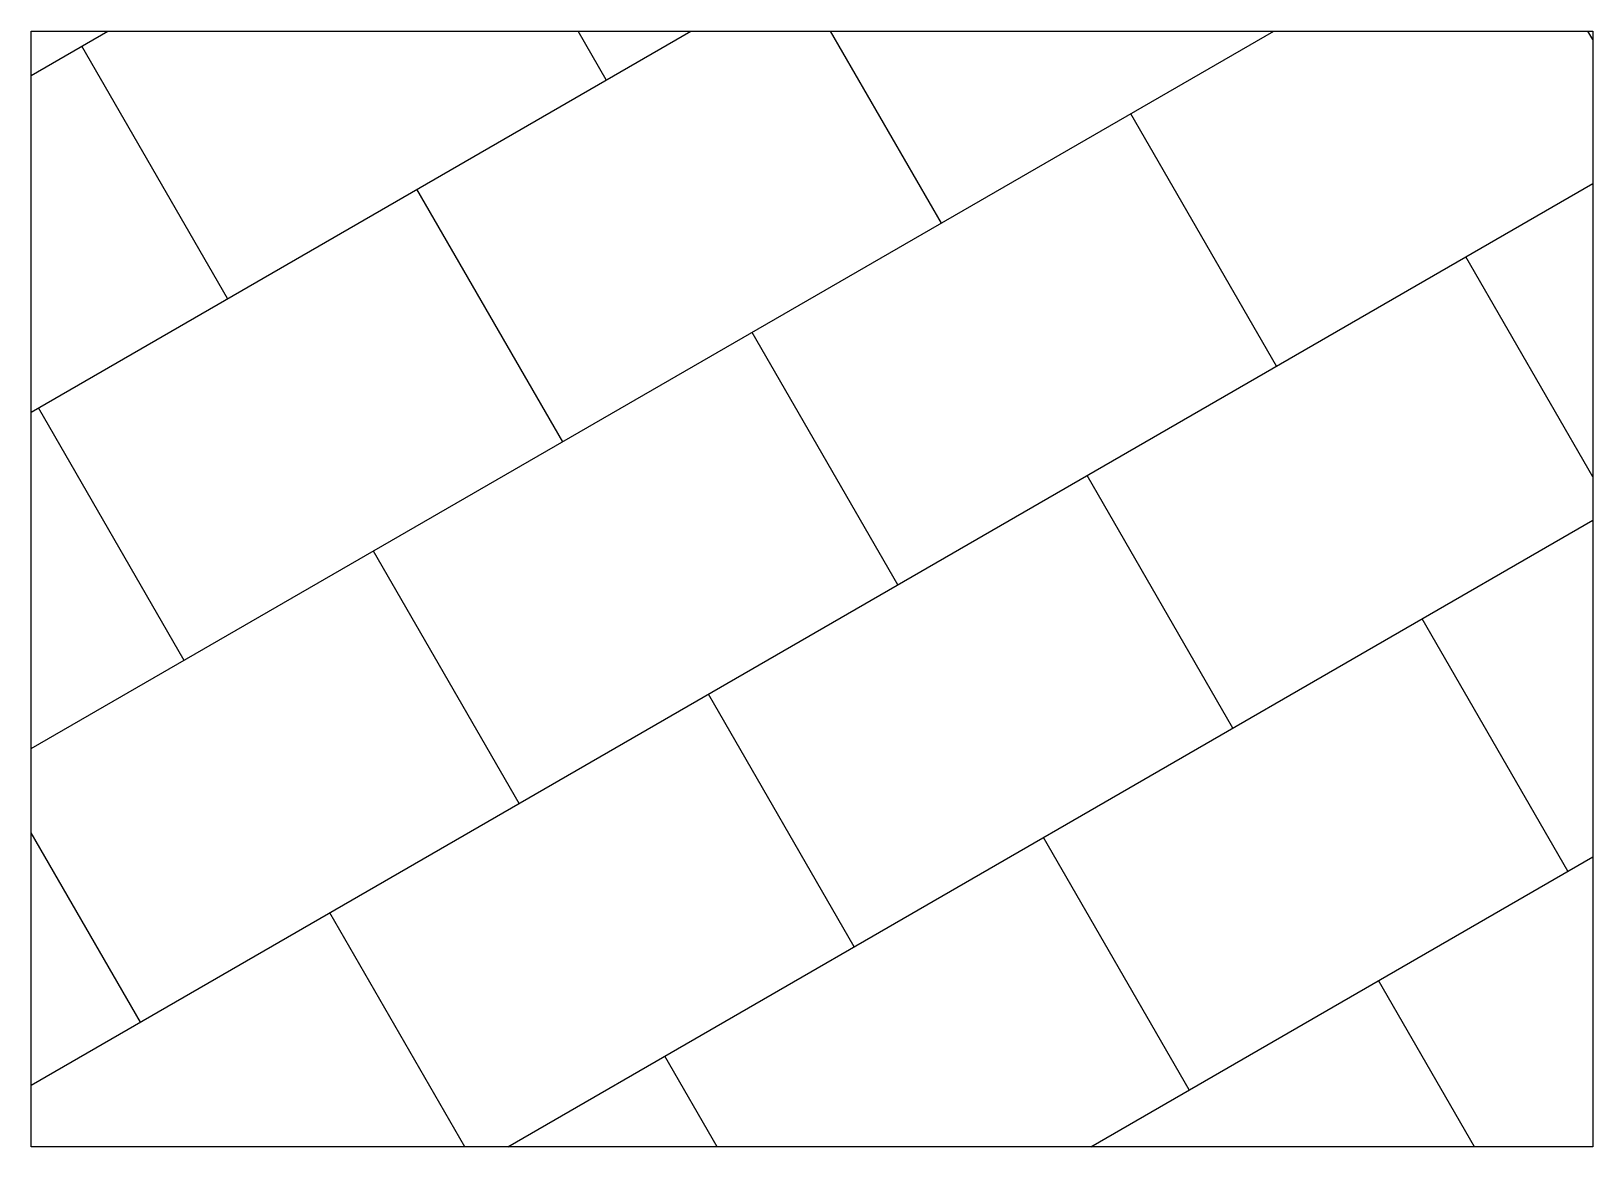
# Model space of a CAD drawing. Units: millimetres at full size, sheet at 1:100. Extents: x -12490 to 8939, y -12674 to 2633.
import ezdxf

# ---------------------------------------------------------------- set-up
doc = ezdxf.new("R2010")
doc.units = ezdxf.units.MM
doc.header["$LTSCALE"] = 100
doc.layers.add('0-0', color=7, linetype='Continuous')

msp = doc.modelspace()

# ---------------------------------------------------------------- linework, layer by layer
at = {"layer": '0-0'}
for p, q in [((-12489.8, -7211), (4559.9, 2632.7)), ((-12489.8, -2592.2), (-3440.1, 2632.7)), ((-12489.8, 2026.6), (-11440.1, 2632.7)), ((-4598.1, 1964.1), (-4984.1, 2632.7)), ((0, 0), (-1520, 2632.7)), ((8938.8, 2517.6), (8872.3, 2632.7)), ((-9794.2, -1035.9), (-11794.2, 2428.2)), ((4598.1, -1964.1), (2598.1, 1500)), ((-12489.8, -11829.8), (8938.8, 542)), ((-5196.2, -3000), (-7196.2, 464.1)), ((8938.8, -3482.4), (7196.2, -464.1)), ((-598.1, -4964.1), (-2598.1, -1500)), ((-10392.3, -6000), (-12392.3, -2535.9)), ((4000, -6928.2), (2000, -3464.1)), ((-5951.1, -12673.5), (8938.8, -4076.8)), ((-5794.2, -7964.1), (-7794.2, -4500)), ((8598.1, -8892.3), (6598.1, -5428.2)), ((-1196.2, -9928.2), (-3196.2, -6464.1)), ((-10990.4, -10964.1), (-12489.8, -8367)), ((3401.9, -11892.3), (1401.9, -8428.2)), ((2048.9, -12673.5), (8938.8, -8695.6)), ((-6539.4, -12673.5), (-8392.3, -9464.1)), ((7317, -12673.5), (6000, -10392.3)), ((-3075.3, -12673.5), (-3794.2, -11428.2))]:
    msp.add_line(p, q, dxfattribs=at)
msp.add_lwpolyline([(-12489.8, 2632.7), (8938.8, 2632.7), (8938.8, -12673.5), (-12489.8, -12673.5)], close=True, dxfattribs=at)

doc.saveas('drawing.dxf')
